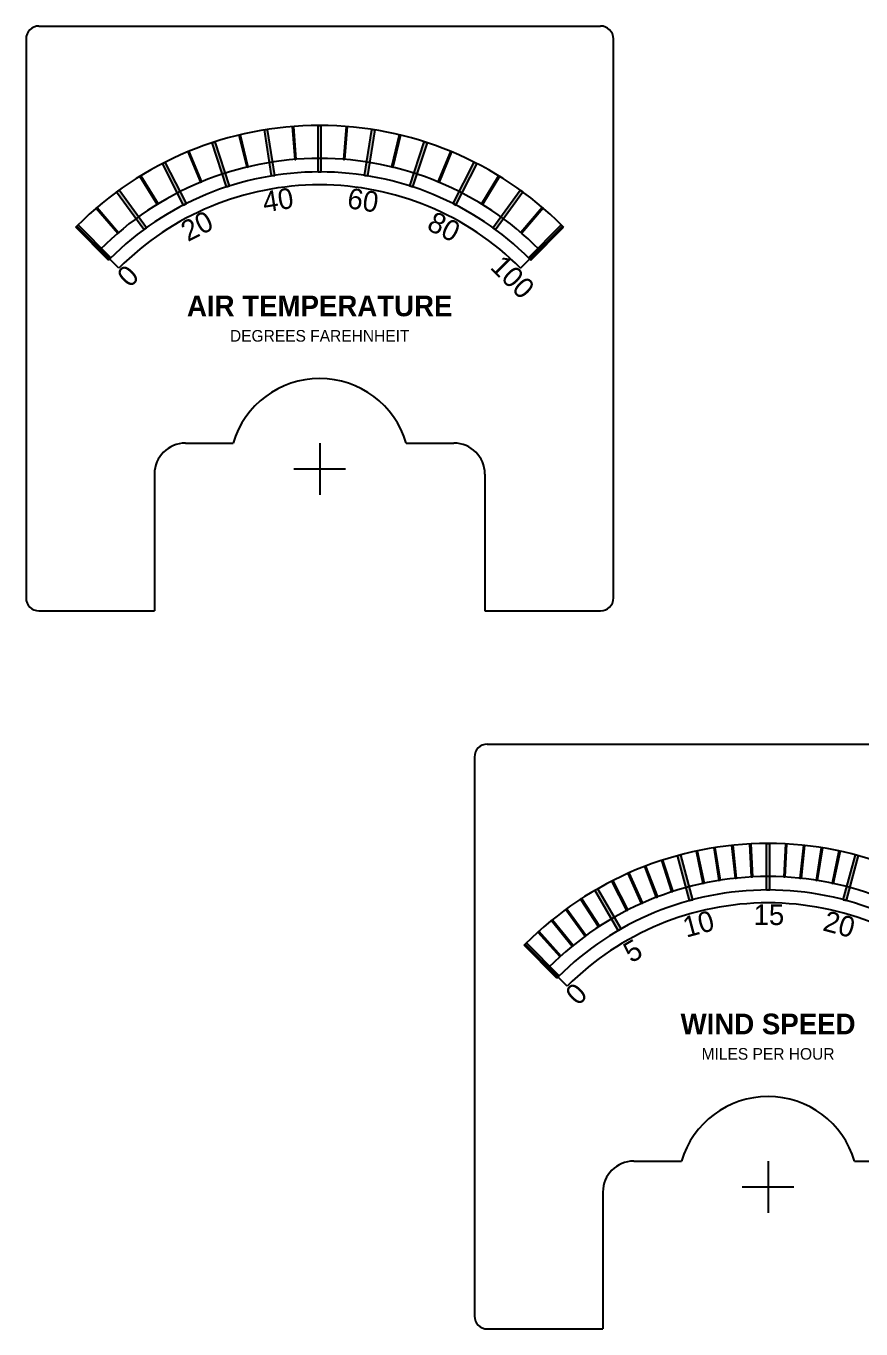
# Model space of a CAD drawing. Header units: inches. Extents: x 0.6 to 17, y 3.1 to 22.4.
# Drawn here: x 1.97 to 5.21, y 3.06 to 8.11 of the extents above; entities that cross this region are included whole.
import ezdxf

# ---------------------------------------------------------------- set-up
doc = ezdxf.new("R2010")
doc.units = ezdxf.units.IN
doc.header["$MEASUREMENT"] = 0
doc.styles.get("Standard").update_dxf_attribs({"font": 'arial.ttf'})

msp = doc.modelspace()

# ---------------------------------------------------------------- hatches: boundary and pattern name
h = msp.add_hatch(color=256)
h.paths.add_polyline_path([(3.11816, 7.59496), (3.11816, 7.72278), (3.11185, 7.72278), (3.11185, 7.59498, -0.0013126)])
h.paths.add_polyline_path([(3.11816, 7.54279), (3.11816, 7.59496, 0.0013126), (3.11185, 7.59498), (3.11185, 7.54279)])
h.paths.add_polyline_path([(3.11185, 7.54279), (3.11185, 7.72278), (3.10554, 7.72278), (3.10554, 7.54279)])
for points in [[(2.83341, 7.56228), (2.80358, 7.68655), (2.79917, 7.68549), (2.82901, 7.56122)], [(3.01979, 7.59144), (3.00976, 7.71885), (3.00524, 7.7185), (3.01527, 7.59109)], [(3.20843, 7.5911), (3.21846, 7.7185), (3.21394, 7.71886), (3.20391, 7.59145)], [(3.3947, 7.56124), (3.42453, 7.68551), (3.42013, 7.68657), (3.39029, 7.5623)], [(2.6539, 7.50432), (2.60499, 7.62239), (2.6008, 7.62065), (2.64971, 7.50258)], [(3.574, 7.50262), (3.62291, 7.62069), (3.61872, 7.62243), (3.56982, 7.50435)], [(2.48566, 7.41898), (2.41888, 7.52795), (2.41501, 7.52558), (2.48179, 7.41662)], [(3.74193, 7.41666), (3.8087, 7.52563), (3.80484, 7.528), (3.73806, 7.41903)], [(2.33284, 7.30838), (2.24983, 7.40556), (2.24639, 7.40262), (2.32939, 7.30544)], [(3.89434, 7.3055), (3.97734, 7.40268), (3.97389, 7.40563), (3.89089, 7.30845)], [(4.60091, 4.78831), (4.57433, 4.91332), (4.5699, 4.91237), (4.59647, 4.78736)], [(4.66281, 4.79966), (4.64282, 4.92589), (4.63834, 4.92518), (4.65834, 4.79895)], [(4.72523, 4.80776), (4.71187, 4.93486), (4.70736, 4.93439), (4.72072, 4.80728)], [(4.78799, 4.81258), (4.7813, 4.9402), (4.77677, 4.93997), (4.78346, 4.81234)], [(4.91381, 4.81235), (4.9205, 4.93998), (4.91598, 4.94021), (4.90929, 4.81259)], [(4.97655, 4.80729), (4.98991, 4.9344), (4.9854, 4.93487), (4.97204, 4.80777)], [(5.03894, 4.79896), (5.05893, 4.92519), (5.05445, 4.9259), (5.03446, 4.79967)], [(5.1008, 4.78737), (5.12737, 4.91238), (5.12294, 4.91333), (5.09637, 4.78832)], [(4.41994, 4.73506), (4.37414, 4.85438), (4.36991, 4.85275), (4.41571, 4.73344)], [(4.47931, 4.75596), (4.43981, 4.87751), (4.4355, 4.87611), (4.475, 4.75456)], [(4.30488, 4.6841), (4.24686, 4.79797), (4.24282, 4.79591), (4.30085, 4.68204)], [(4.36174, 4.71109), (4.30976, 4.82784), (4.30562, 4.826), (4.3576, 4.70924)], [(4.1958, 4.62138), (4.12619, 4.72856), (4.12239, 4.7261), (4.192, 4.61891)], [(4.09386, 4.54761), (4.01343, 4.64693), (4.0099, 4.64408), (4.09033, 4.54476)], [(4.14386, 4.58583), (4.06874, 4.68922), (4.06507, 4.68656), (4.14019, 4.58316)], [(4.04592, 4.50682), (3.9604, 4.6018), (3.95703, 4.59876), (4.04255, 4.50379)]]:
    msp.add_hatch(color=256).paths.add_polyline_path(points)
h = msp.add_hatch(color=256)
h.paths.add_polyline_path([(2.93003, 7.58114), (2.91003, 7.70739), (2.9038, 7.7064), (2.92379, 7.58017, -0.0013126)])
h.paths.add_polyline_path([(2.93819, 7.52961), (2.93003, 7.58114, 0.0013126), (2.92379, 7.58017), (2.93196, 7.52862)])
h.paths.add_polyline_path([(2.93196, 7.52862), (2.9038, 7.7064), (2.89756, 7.70541), (2.92572, 7.52764)])
h = msp.add_hatch(color=256)
h.paths.add_polyline_path([(3.30615, 7.57918), (3.32614, 7.70543), (3.31991, 7.70642), (3.29992, 7.58019, -0.0013126)])
h.paths.add_polyline_path([(3.29799, 7.52765), (3.30615, 7.57918, 0.0013126), (3.29992, 7.58019), (3.29175, 7.52864)])
h.paths.add_polyline_path([(3.29175, 7.52864), (3.31991, 7.70642), (3.31367, 7.7074), (3.28552, 7.52963)])
h = msp.add_hatch(color=256)
h.paths.add_polyline_path([(2.74637, 7.53806), (2.70687, 7.65962), (2.70087, 7.65767), (2.74036, 7.53613, -0.0013126)])
h.paths.add_polyline_path([(2.76249, 7.48844), (2.74637, 7.53806, 0.0013126), (2.74036, 7.53613), (2.75649, 7.48649)])
h.paths.add_polyline_path([(2.75649, 7.48649), (2.70087, 7.65767), (2.69486, 7.65572), (2.75049, 7.48454)])
h = msp.add_hatch(color=256)
h.paths.add_polyline_path([(3.48935, 7.53419), (3.52884, 7.65575), (3.52284, 7.6577), (3.48335, 7.53616, -0.0013126)])
h.paths.add_polyline_path([(3.47322, 7.48457), (3.48935, 7.53419, 0.0013126), (3.48335, 7.53616), (3.46722, 7.48652)])
h.paths.add_polyline_path([(3.46722, 7.48652), (3.52284, 7.6577), (3.51684, 7.65965), (3.46122, 7.48847)])
h = msp.add_hatch(color=256)
h.paths.add_polyline_path([(2.57171, 7.46678), (2.51368, 7.58067), (2.50806, 7.5778), (2.56608, 7.46393, -0.0013126)])
h.paths.add_polyline_path([(2.5954, 7.42029), (2.57171, 7.46678, 0.0013126), (2.56608, 7.46393), (2.58977, 7.41743)])
h.paths.add_polyline_path([(2.58977, 7.41743), (2.50806, 7.5778), (2.50243, 7.57494), (2.58415, 7.41456)])
h = msp.add_hatch(color=256)
h.paths.add_polyline_path([(3.66325, 7.46109), (3.72128, 7.57498), (3.71566, 7.57784), (3.65764, 7.46397, -0.0013126)])
h.paths.add_polyline_path([(3.63957, 7.4146), (3.66325, 7.46109, 0.0013126), (3.65764, 7.46397), (3.63394, 7.41747)])
h.paths.add_polyline_path([(3.63394, 7.41747), (3.71566, 7.57784), (3.71003, 7.58071), (3.62832, 7.42033)])
h = msp.add_hatch(color=256)
h.paths.add_polyline_path([(2.41035, 7.36905), (2.33522, 7.47246), (2.33012, 7.46875), (2.40524, 7.36536, -0.0013126)])
h.paths.add_polyline_path([(2.44102, 7.32684), (2.41035, 7.36905, 0.0013126), (2.40524, 7.36536), (2.43591, 7.32313)])
h.paths.add_polyline_path([(2.43591, 7.32313), (2.33012, 7.46875), (2.32501, 7.46504), (2.43081, 7.31942)])
h = msp.add_hatch(color=256)
h.paths.add_polyline_path([(3.82358, 7.36169), (3.89871, 7.4651), (3.89361, 7.46881), (3.81849, 7.36541, -0.0013126)])
h.paths.add_polyline_path([(3.79291, 7.31948), (3.82358, 7.36169, 0.0013126), (3.81849, 7.36541), (3.78781, 7.32319)])
h.paths.add_polyline_path([(3.78781, 7.32319), (3.89361, 7.46881), (3.8885, 7.47252), (3.7827, 7.3269)])
h = msp.add_hatch(color=256)
h.paths.add_polyline_path([(2.26627, 7.24729), (2.17589, 7.33767), (2.17143, 7.33321), (2.2618, 7.24284, -0.0013126)])
h.paths.add_polyline_path([(2.30316, 7.21039), (2.26627, 7.24729, 0.0013126), (2.2618, 7.24284), (2.2987, 7.20593)])
h.paths.add_polyline_path([(2.2987, 7.20593), (2.17143, 7.33321), (2.16696, 7.32874), (2.29424, 7.20147)])
h = msp.add_hatch(color=256)
h.paths.add_polyline_path([(3.96639, 7.23843), (4.05677, 7.32881), (4.05231, 7.33327), (3.96194, 7.2429, -0.0013126)])
h.paths.add_polyline_path([(3.92949, 7.20154), (3.96639, 7.23843, 0.0013126), (3.96194, 7.2429), (3.92503, 7.206)])
h.paths.add_polyline_path([(3.92503, 7.206), (4.05231, 7.33327), (4.04784, 7.33774), (3.92057, 7.21046)])
h = msp.add_hatch(color=256)
h.paths.add_polyline_path([(4.54361, 4.77475), (4.51053, 4.89821), (4.50443, 4.89658), (4.53751, 4.77313, -0.0013126)])
h.paths.add_polyline_path([(4.55712, 4.72435), (4.54361, 4.77475, 0.0013126), (4.53751, 4.77313), (4.55102, 4.72272)])
h.paths.add_polyline_path([(4.55102, 4.72272), (4.50443, 4.89658), (4.49834, 4.89495), (4.54492, 4.72109)])
h = msp.add_hatch(color=256)
h.paths.add_polyline_path([(4.85497, 4.81408), (4.85497, 4.9419), (4.84866, 4.9419), (4.84866, 4.8141, -0.0013126)])
h.paths.add_polyline_path([(4.85497, 4.76191), (4.85497, 4.81408, 0.0013126), (4.84866, 4.8141), (4.84866, 4.76191)])
h.paths.add_polyline_path([(4.84866, 4.76191), (4.84866, 4.9419), (4.84235, 4.9419), (4.84235, 4.76191)])
h = msp.add_hatch(color=256)
h.paths.add_polyline_path([(5.16591, 4.77148), (5.19899, 4.89495), (5.19289, 4.89658), (5.15981, 4.77313, -0.0013126)])
h.paths.add_polyline_path([(5.1524, 4.72109), (5.16591, 4.77148, 0.0013126), (5.15981, 4.77313), (5.14631, 4.72272)])
h.paths.add_polyline_path([(5.14631, 4.72272), (5.19289, 4.89658), (5.18679, 4.89822), (5.14021, 4.72436)])
h = msp.add_hatch(color=256)
h.paths.add_polyline_path([(4.25304, 4.65617), (4.18913, 4.76687), (4.18366, 4.76371), (4.24756, 4.65303, -0.0013126)])
h.paths.add_polyline_path([(4.27913, 4.61099), (4.25304, 4.65617, 0.0013126), (4.24756, 4.65303), (4.27366, 4.60783)])
h.paths.add_polyline_path([(4.27366, 4.60783), (4.18366, 4.76371), (4.1782, 4.76056), (4.26819, 4.60468)])
h = msp.add_hatch(color=256)
h.paths.add_polyline_path([(4.00306, 4.46643), (3.91267, 4.55681), (3.90821, 4.55235), (3.99858, 4.46198, -0.0013126)])
h.paths.add_polyline_path([(4.03995, 4.42954), (4.00306, 4.46643, 0.0013126), (3.99858, 4.46198), (4.03549, 4.42508)])
h.paths.add_polyline_path([(4.03549, 4.42508), (3.90821, 4.55235), (3.90375, 4.54789), (4.03102, 4.42061)])

# ---------------------------------------------------------------- linework, layer by layer
for p, q in [((2.02438, 8.10776), (4.19938, 8.10776)), ((1.97438, 8.05776), (1.97438, 5.89276)), ((4.24938, 5.89276), (4.24938, 8.05776)), ((3.10554, 7.72278), (3.11816, 7.72278)), ((3.10554, 7.54279), (3.10554, 7.72278)), ((3.11816, 7.54279), (3.11816, 7.72278)), ((2.79917, 7.68549), (2.80358, 7.68655)), ((2.79917, 7.68549), (2.82901, 7.56122)), ((2.80358, 7.68655), (2.83341, 7.56228)), ((2.89756, 7.70541), (2.91003, 7.70739)), ((2.92572, 7.52764), (2.89756, 7.70541)), ((2.93819, 7.52961), (2.91003, 7.70739)), ((3.00524, 7.7185), (3.00976, 7.71885)), ((3.00524, 7.7185), (3.01527, 7.59109)), ((3.00976, 7.71885), (3.01979, 7.59144)), ((3.21394, 7.71886), (3.20391, 7.59145)), ((3.21846, 7.7185), (3.20843, 7.5911)), ((3.21394, 7.71886), (3.21846, 7.7185)), ((3.28552, 7.52963), (3.31367, 7.7074)), ((3.29799, 7.52765), (3.32614, 7.70543)), ((3.31367, 7.7074), (3.32614, 7.70543)), ((3.42013, 7.68657), (3.39029, 7.5623)), ((3.42453, 7.68551), (3.3947, 7.56124)), ((3.42013, 7.68657), (3.42453, 7.68551)), ((2.6008, 7.62065), (2.60499, 7.62239)), ((2.6008, 7.62065), (2.64971, 7.50258)), ((2.60499, 7.62239), (2.6539, 7.50432)), ((2.69486, 7.65572), (2.70687, 7.65962)), ((2.75049, 7.48454), (2.69486, 7.65572)), ((2.76249, 7.48844), (2.70687, 7.65962)), ((3.46122, 7.48847), (3.51684, 7.65965)), ((3.47322, 7.48457), (3.52884, 7.65575)), ((3.51684, 7.65965), (3.52884, 7.65575)), ((3.61872, 7.62243), (3.56982, 7.50435)), ((3.62291, 7.62069), (3.574, 7.50262)), ((3.61872, 7.62243), (3.62291, 7.62069)), ((2.50243, 7.57494), (2.51368, 7.58067)), ((2.58415, 7.41456), (2.50243, 7.57494)), ((2.5954, 7.42029), (2.51368, 7.58067)), ((3.01527, 7.59109), (3.01979, 7.59144)), ((3.20391, 7.59145), (3.20843, 7.5911)), ((3.62832, 7.42033), (3.71003, 7.58071)), ((3.63957, 7.4146), (3.72128, 7.57498)), ((3.71003, 7.58071), (3.72128, 7.57498)), ((2.41501, 7.52558), (2.41888, 7.52795)), ((2.41501, 7.52558), (2.48179, 7.41662)), ((2.41888, 7.52795), (2.48566, 7.41898)), ((2.82901, 7.56122), (2.83341, 7.56228)), ((2.92572, 7.52764), (2.93819, 7.52961)), ((3.10554, 7.54279), (3.11816, 7.54279)), ((3.28552, 7.52963), (3.29799, 7.52765)), ((3.39029, 7.5623), (3.3947, 7.56124)), ((3.80484, 7.528), (3.73806, 7.41903)), ((3.8087, 7.52563), (3.74193, 7.41666)), ((3.80484, 7.528), (3.8087, 7.52563)), ((2.32501, 7.46504), (2.33522, 7.47246)), ((2.44102, 7.32684), (2.33522, 7.47246)), ((2.64971, 7.50258), (2.6539, 7.50432)), ((2.75049, 7.48454), (2.76249, 7.48844)), ((3.46122, 7.48847), (3.47322, 7.48457)), ((3.56982, 7.50435), (3.574, 7.50262)), ((3.7827, 7.3269), (3.8885, 7.47252)), ((3.8885, 7.47252), (3.89871, 7.4651)), ((2.43081, 7.31942), (2.32501, 7.46504)), ((2.48179, 7.41662), (2.48566, 7.41898)), ((2.58415, 7.41456), (2.5954, 7.42029)), ((3.62832, 7.42033), (3.63957, 7.4146)), ((3.73806, 7.41903), (3.74193, 7.41666)), ((3.79291, 7.31948), (3.89871, 7.4651)), ((2.24639, 7.40262), (2.24983, 7.40556)), ((2.24639, 7.40262), (2.32939, 7.30544)), ((2.24983, 7.40556), (2.33284, 7.30838)), ((3.97389, 7.40563), (3.89089, 7.30845)), ((3.97734, 7.40268), (3.89434, 7.3055)), ((3.97389, 7.40563), (3.97734, 7.40268)), ((2.16696, 7.32874), (2.17589, 7.33767)), ((2.29424, 7.20147), (2.16696, 7.32874)), ((2.30316, 7.21039), (2.17589, 7.33767)), ((2.43081, 7.31942), (2.44102, 7.32684)), ((3.7827, 7.3269), (3.79291, 7.31948)), ((3.92057, 7.21046), (4.04784, 7.33774)), ((3.92949, 7.20154), (4.05677, 7.32881)), ((4.04784, 7.33774), (4.05677, 7.32881)), ((2.32939, 7.30544), (2.33284, 7.30838)), ((3.89089, 7.30845), (3.89434, 7.3055)), ((2.29424, 7.20147), (2.30316, 7.21039)), ((3.92057, 7.21046), (3.92949, 7.20154)), ((2.59188, 6.49276), (2.77647, 6.49276)), ((3.44729, 6.49276), (3.63188, 6.49276)), ((2.47188, 6.37276), (2.47188, 5.84276)), ((3.75188, 6.37276), (3.75188, 5.84276)), ((2.02438, 5.84276), (2.47188, 5.84276)), ((3.75188, 5.84276), (4.19938, 5.84276)), ((3.76116, 5.3269), (5.93616, 5.3269)), ((3.71116, 5.2769), (3.71116, 3.1119)), ((4.49834, 4.89495), (4.51053, 4.89821)), ((4.54492, 4.72109), (4.49834, 4.89495)), ((4.55712, 4.72435), (4.51053, 4.89821)), ((4.5699, 4.91237), (4.57433, 4.91332)), ((4.5699, 4.91237), (4.59647, 4.78736)), ((4.57433, 4.91332), (4.60091, 4.78831)), ((4.63834, 4.92518), (4.64282, 4.92589)), ((4.63834, 4.92518), (4.65834, 4.79895)), ((4.64282, 4.92589), (4.66281, 4.79966)), ((4.70736, 4.93439), (4.71187, 4.93486)), ((4.70736, 4.93439), (4.72072, 4.80728)), ((4.71187, 4.93486), (4.72523, 4.80776)), ((4.77677, 4.93997), (4.7813, 4.9402)), ((4.77677, 4.93997), (4.78346, 4.81234)), ((4.7813, 4.9402), (4.78799, 4.81258)), ((4.84235, 4.76191), (4.84235, 4.9419)), ((4.84235, 4.9419), (4.85497, 4.9419)), ((4.85497, 4.76191), (4.85497, 4.9419)), ((4.91598, 4.94021), (4.90929, 4.81259)), ((4.9205, 4.93998), (4.91381, 4.81235)), ((4.91598, 4.94021), (4.9205, 4.93998)), ((4.9854, 4.93487), (4.97204, 4.80777)), ((4.98991, 4.9344), (4.97655, 4.80729)), ((4.9854, 4.93487), (4.98991, 4.9344)), ((5.05445, 4.9259), (5.03446, 4.79967)), ((5.05893, 4.92519), (5.03894, 4.79896)), ((5.05445, 4.9259), (5.05893, 4.92519)), ((5.12294, 4.91333), (5.09637, 4.78832)), ((5.12737, 4.91238), (5.1008, 4.78737)), ((5.12294, 4.91333), (5.12737, 4.91238)), ((5.14021, 4.72436), (5.18679, 4.89822)), ((5.1524, 4.72109), (5.19899, 4.89495)), ((5.18679, 4.89822), (5.19899, 4.89495)), ((4.36991, 4.85275), (4.37414, 4.85438)), ((4.36991, 4.85275), (4.41571, 4.73344)), ((4.37414, 4.85438), (4.41994, 4.73506)), ((4.4355, 4.87611), (4.43981, 4.87751)), ((4.4355, 4.87611), (4.475, 4.75456)), ((4.43981, 4.87751), (4.47931, 4.75596)), ((4.24282, 4.79591), (4.24686, 4.79797)), ((4.24282, 4.79591), (4.30085, 4.68204)), ((4.24686, 4.79797), (4.30488, 4.6841)), ((4.30562, 4.826), (4.30976, 4.82784)), ((4.30562, 4.826), (4.3576, 4.70924)), ((4.30976, 4.82784), (4.36174, 4.71109)), ((4.65834, 4.79895), (4.66281, 4.79966)), ((4.72072, 4.80728), (4.72523, 4.80776)), ((4.78346, 4.81234), (4.78799, 4.81258)), ((4.90929, 4.81259), (4.91381, 4.81235)), ((4.97204, 4.80777), (4.97655, 4.80729)), ((5.03446, 4.79967), (5.03894, 4.79896)), ((4.1782, 4.76056), (4.18913, 4.76687)), ((4.26819, 4.60468), (4.1782, 4.76056)), ((4.27913, 4.61099), (4.18913, 4.76687)), ((4.475, 4.75456), (4.47931, 4.75596)), ((4.59647, 4.78736), (4.60091, 4.78831)), ((4.84235, 4.76191), (4.85497, 4.76191)), ((5.09637, 4.78832), (5.1008, 4.78737)), ((4.12239, 4.7261), (4.12619, 4.72856)), ((4.12239, 4.7261), (4.192, 4.61891)), ((4.12619, 4.72856), (4.1958, 4.62138)), ((4.3576, 4.70924), (4.36174, 4.71109)), ((4.41571, 4.73344), (4.41994, 4.73506)), ((4.54492, 4.72109), (4.55712, 4.72435)), ((5.14021, 4.72436), (5.1524, 4.72109)), ((4.0099, 4.64408), (4.01343, 4.64693)), ((4.0099, 4.64408), (4.09033, 4.54476)), ((4.01343, 4.64693), (4.09386, 4.54761)), ((4.06507, 4.68656), (4.06874, 4.68922)), ((4.06507, 4.68656), (4.14019, 4.58316)), ((4.06874, 4.68922), (4.14386, 4.58583)), ((4.30085, 4.68204), (4.30488, 4.6841)), ((3.95703, 4.59876), (3.9604, 4.6018)), ((3.95703, 4.59876), (4.04255, 4.50379)), ((3.9604, 4.6018), (4.04592, 4.50682)), ((4.192, 4.61891), (4.1958, 4.62138)), ((4.26819, 4.60468), (4.27913, 4.61099)), ((3.90375, 4.54789), (3.91267, 4.55681)), ((4.03102, 4.42061), (3.90375, 4.54789)), ((4.03995, 4.42954), (3.91267, 4.55681)), ((4.09033, 4.54476), (4.09386, 4.54761)), ((4.14019, 4.58316), (4.14386, 4.58583)), ((4.04255, 4.50379), (4.04592, 4.50682)), ((4.03102, 4.42061), (4.03995, 4.42954)), ((4.32866, 3.7119), (4.51325, 3.7119)), ((5.18407, 3.7119), (5.36866, 3.7119)), ((4.20866, 3.5919), (4.20866, 3.0619)), ((3.76116, 3.0619), (4.20866, 3.0619))]:
    msp.add_line(p, q)
at = {"color": 250}
for p, q in [((3.11188, 6.49276), (3.11188, 6.29276)), ((3.01188, 6.39276), (3.21188, 6.39276)), ((4.84866, 3.7119), (4.84866, 3.5119)), ((4.74866, 3.6119), (4.94866, 3.6119))]:
    msp.add_line(p, q, dxfattribs=at)
for centre, radius, start, end in [((2.02438, 8.05776), 0.05, 90, 180), ((4.19938, 8.05776), 0.05, 0, 90), ((3.11188, 6.39276), 0.35, 16.60155, 163.39845), ((2.59188, 6.37276), 0.12, 90, 180), ((3.63188, 6.37276), 0.12, 0, 90), ((2.02438, 5.89276), 0.05, 180, 270), ((4.19938, 5.89276), 0.05, 270, 360), ((3.76116, 5.2769), 0.05, 90, 180), ((4.84866, 3.6119), 0.35, 16.60155, 163.39845), ((4.32866, 3.5919), 0.12, 90, 180), ((3.76116, 3.1119), 0.05, 180, 270)]:
    msp.add_arc(centre, radius, start, end)
at = {"layer": 'Defpoints', "color": 250}
for p, q in [((2.33406, 7.17057), (2.17143, 7.33321)), ((3.8897, 7.17057), (4.05233, 7.33321)), ((4.07085, 4.38972), (3.90821, 4.55235))]:
    msp.add_line(p, q, dxfattribs=at)
for centre, radius in [((3.11188, 6.39276), 1.33), ((3.11188, 6.39276), 1.2022), ((3.11188, 6.39276), 1.15001), ((3.11188, 6.39276), 1.1), ((4.84866, 3.6119), 1.33), ((4.84866, 3.6119), 1.2022), ((4.84866, 3.6119), 1.15001), ((4.84866, 3.6119), 1.1)]:
    msp.add_arc(centre, radius, 44.99988, 135.00012, dxfattribs=at)

# ---------------------------------------------------------------- texts
at = {"char_height": 0.08, "width": 2.275, "attachment_point": 1}
for s, insert, rotation in [('{\\pxqc;\\fCentury Gothic|b0|i0|c0|p0;40}', (1.82031, 7.29604), 9), ('{\\pxqc;\\fCentury Gothic|b0|i0|c0|p0;60}', (2.16265, 7.65096), 351), ('{\\pxqc;\\fCentury Gothic|b0|i0|c0|p0;20}', (1.60441, 6.85271), 27), ('{\\pxqc;\\fCentury Gothic|b0|i0|c0|p0;80}', (2.5979, 7.88272), 333), ('{\\pxqc;\\fCentury Gothic|b0|i0|c0|p0;0}', (1.53607, 6.36436), 45), ('{\\pxqc;\\fCentury Gothic|b0|i0|c0|p0;100}', (3.08346, 7.96863), 315), ('{\\pxqc;\\fCentury Gothic|b0|i0|c0|p0;10}', (3.46978, 4.37522), 15), ('{\\pxqc;\\fCentury Gothic|b0|i0|c0|p0;20}', (4.03617, 4.9624), 345), ('{\\pxqc;\\fCentury Gothic|b0|i0|c0|p0;5}', (3.3192, 3.99233), 30), ('{\\pxqc;\\fCentury Gothic|b0|i0|c0|p0;0}', (3.27285, 3.58351), 45)]:
    msp.add_mtext(s, dxfattribs=dict(at, insert=insert, rotation=rotation))
at = {"width": 2.275, "attachment_point": 1}
for s, insert, char_height in [('{\\pxqc;\\fCentury Gothic|b1|i0|c0|p0;\\H0.8x;AIR TEMPERATURE\\fCentury Gothic|b0|i0|c0|p0;\\P\\H0.5625x;DEGREES FAREHNHEIT}', (1.97438, 7.06393), 0.1), ('{\\pxqc;\\fCentury Gothic|b0|i0|c0|p0;15}', (3.71432, 4.70609), 0.08), ('{\\pxqc;\\fCentury Gothic|b1|i0|c0|p0;\\H0.8x;WIND SPEED\\fCentury Gothic|b0|i0|c0|p0;\\P\\H0.5625x;MILES PER HOUR}', (3.71116, 4.28307), 0.1)]:
    msp.add_mtext(s, dxfattribs=dict(at, insert=insert, char_height=char_height))

doc.saveas('drawing.dxf')
